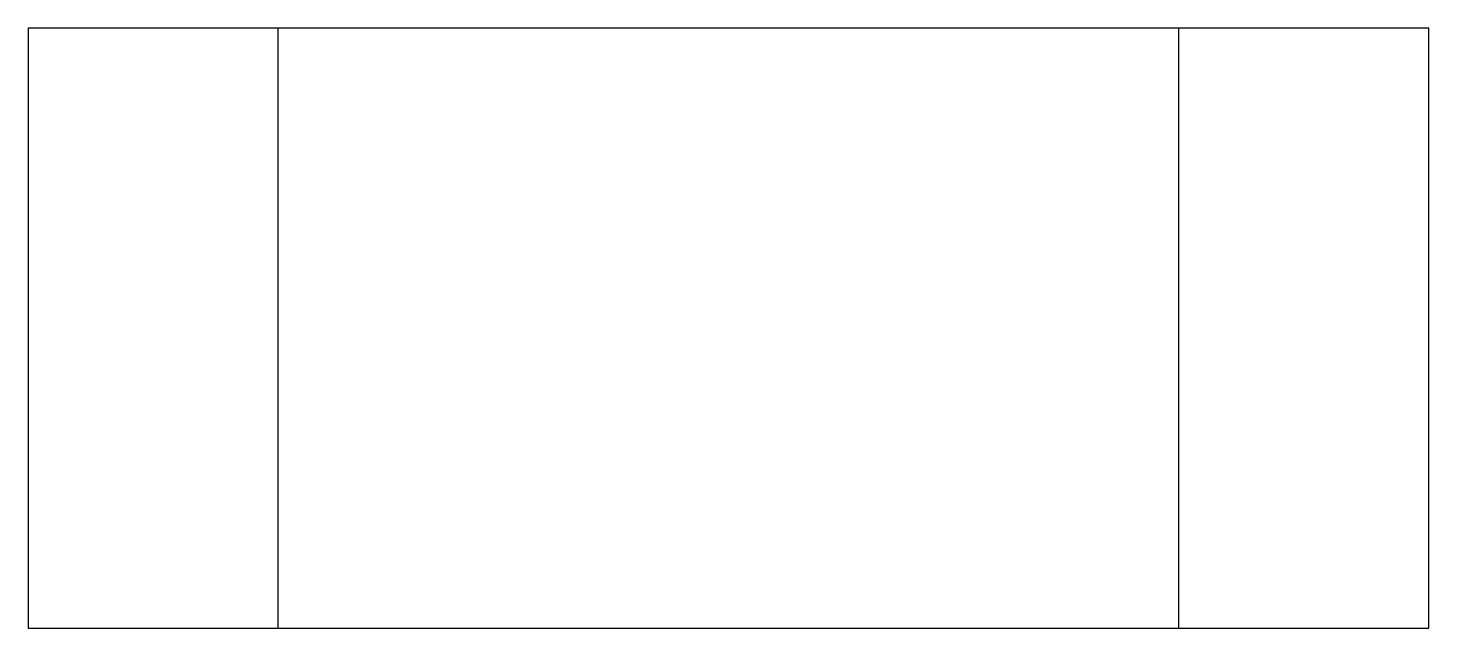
# Model space of a CAD drawing. Header units: millimetres. Extents: x 0 to 28, y 0 to 12.
import ezdxf

# ---------------------------------------------------------------- set-up
doc = ezdxf.new("R2010")
doc.units = ezdxf.units.MM

msp = doc.modelspace()

# ---------------------------------------------------------------- linework, layer by layer
at = {"layer": 'CLAMP_GUIDE_DO_NOT_CUT'}
for p, q in [((5, 0), (5, 12)), ((23, 0), (23, 12))]:
    msp.add_line(p, q, dxfattribs=at)
at = {"layer": 'CUT'}
for p, q in [((28, 12), (0, 12)), ((0, 12), (0, 0)), ((28, 0), (28, 12)), ((0, 0), (28, 0))]:
    msp.add_line(p, q, dxfattribs=at)

doc.saveas('drawing.dxf')
